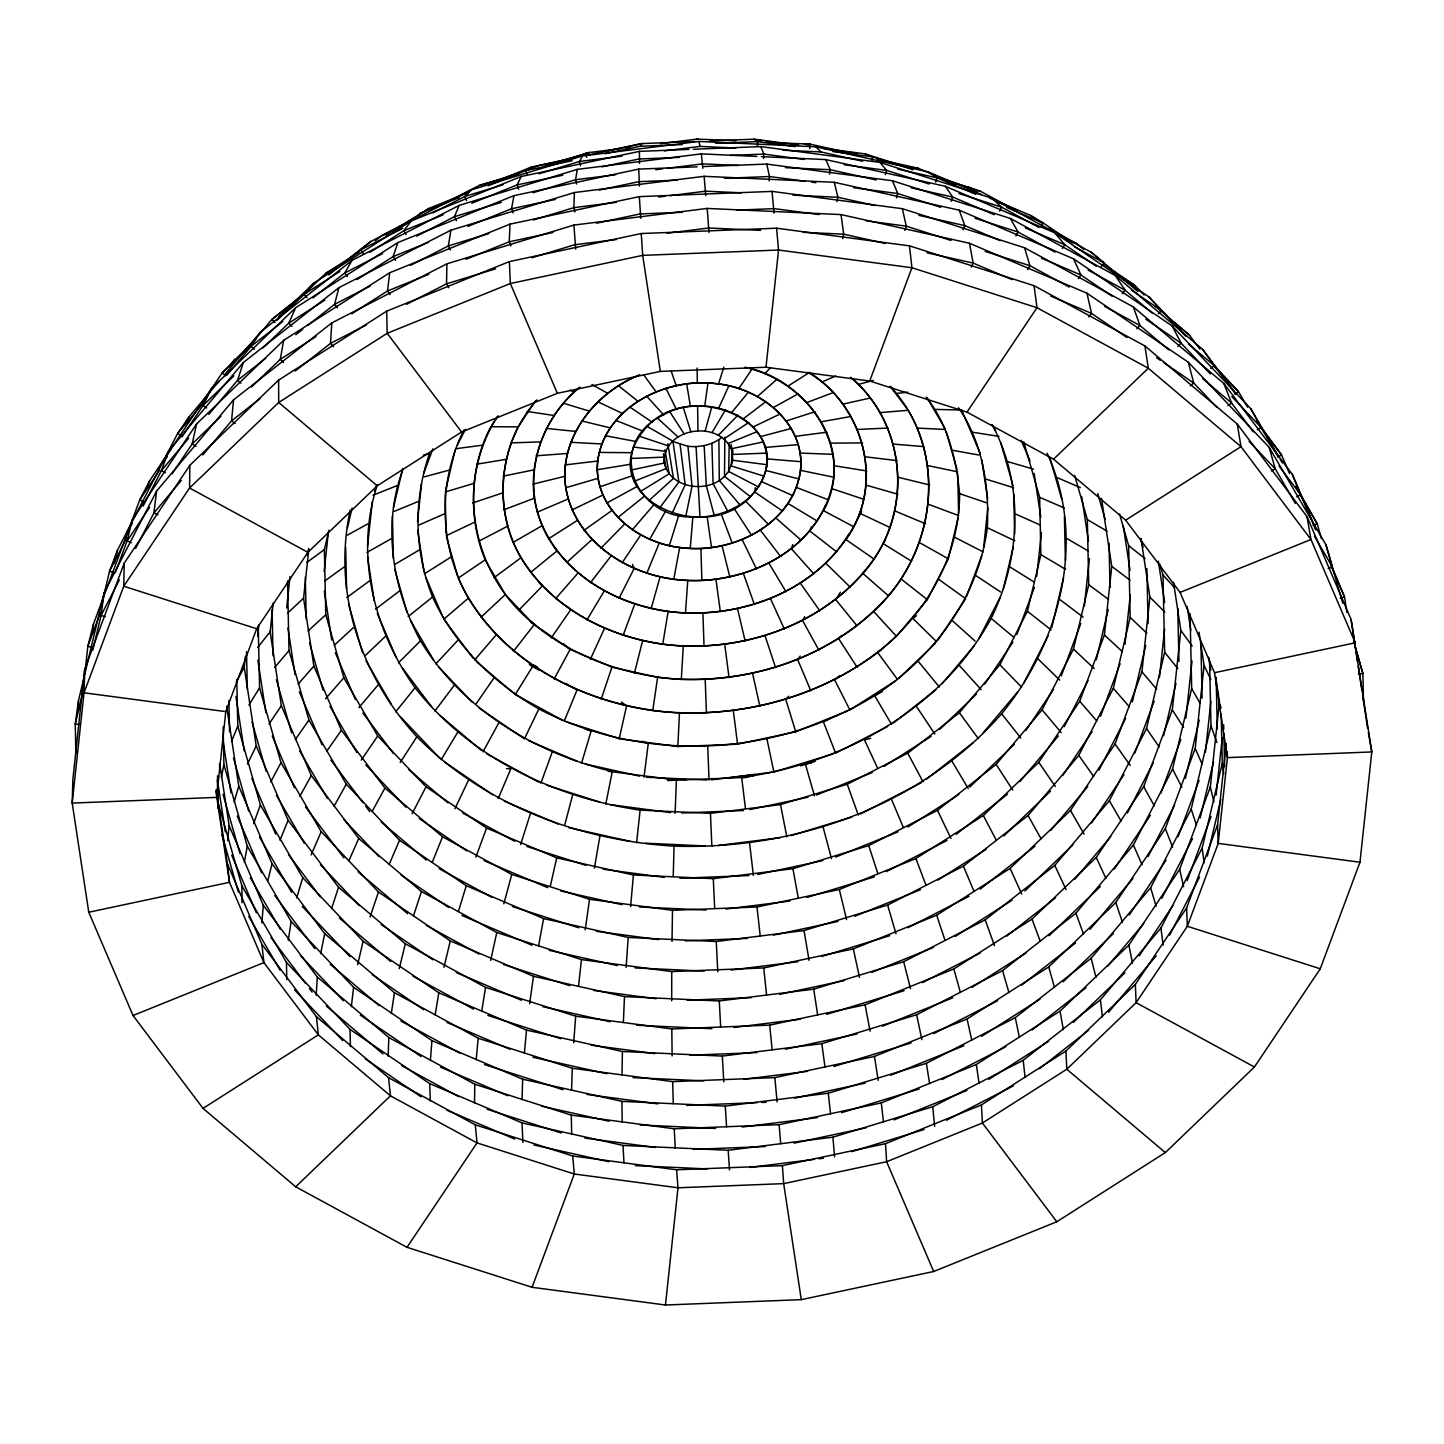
<?xml version="1.0" encoding="UTF-8"?>
<svg xmlns="http://www.w3.org/2000/svg" width="1444" height="1444" viewBox="0 0 1444 1444"><rect width="100%" height="100%" fill="white"/><g stroke="black" fill="none" stroke-linecap="round" stroke-linejoin="round"><path stroke-width="1.5" d="M671.677 1000.8L671.749 971.577L581.463 959.592L496.79 932.517L421.431 891.544L358.708 838.459L311.308 775.59L281.363 705.683L270.136 631.786L273.205 603.249M724.852 437.189L724.509 476.358C706.17 494.931 665.648 487.531 663.698 458.632M189.832 465.311L189.579 488.018L123.733 586.228L84.023 692.795L72.2 803.081L88.77 912.247L133.029 1015.511L203.026 1108.378L295.695 1186.787L407.009 1247.309L532.078 1287.29L665.449 1305.015L801.294 1299.654L933.672 1271.496L1056.809 1221.75L1165.308 1152.583L1254.421 1067.008L1320.267 968.798L1359.977 862.23L1371.8 751.945L1351.097 619.512L1307.019 516.627L1237.291 424.103L1144.948 345.982L1034.066 285.695L909.467 245.859L776.583 228.206L641.244 233.531L509.371 261.599L386.703 311.164L278.62 380.079L189.832 465.311L124.22 563.16L84.673 669.33L72.886 779.2L72.2 803.081L216.6 797.395L225.787 711.621L256.671 628.736L307.897 552.348L377.209 485.798L461.593 432.009L557.366 393.31L660.323 371.397L765.988 367.245L869.721 381.017L966.993 412.118L1053.56 459.192L1125.652 520.183L1180.091 592.401L1214.512 672.723L1227.4 757.631L1218.213 843.404L1187.329 926.29L1136.103 1002.678L1066.791 1069.228L982.407 1123.017L886.634 1161.716L783.677 1183.629L678.012 1187.78L574.279 1174.008L477.007 1142.908L390.44 1095.834L318.348 1034.861L263.909 962.625L229.488 882.302L215.896 791.204M474.553 1103.162L474.769 1084.245L388.851 1037.532L317.319 977.01L263.295 905.334L229.145 825.625L219.705 763.551M672.02 941.38L672.489 910.316L589.549 899.305L511.772 874.432L442.55 836.798L384.916 788.045L341.398 730.285L313.871 666.063L303.565 598.177L308.781 549.514M622.003 1074.968L622.4 1051.503L526.5 1030.095L438.795 992.804L363.112 941.253L302.753 877.699L260.353 804.922L237.791 726.097L236.78 679.889M1328.191 568.503L1332.415 567.041L1325.971 544.875L1269.186 447.387L1188.34 362.263L1086.953 293.204L969.466 243.26L841.022 214.578L707.217 208.423L573.9 225.083L446.9 263.819L446.539 283.8L448.723 287.717M124.22 563.16L123.733 586.228L256.671 628.736M729.202 444.933L728.642 471.466L724.509 476.358L750.393 496.718C810.68 429.698 694.69 374.718 647.201 426.449C586.932 493.469 702.903 548.467 750.393 496.718M84.673 669.33L84.023 692.795L225.787 711.621M673.229 876.364L674.041 846.13C578.99 840.354 484.642 805.174 416.865 736.765C360.477 675.305 332.427 592.636 350.206 510.021M731.187 444.499L732.812 460.275L728.642 471.466L758.587 487.007M731.909 450.275L731.44 466.033L764.165 476.177M522.024 1099.714L522.674 1079.209L431.918 1040.619L353.599 987.281L291.147 921.507L247.285 846.202L223.928 764.652L223.116 726.964M571.571 1090.22L572.293 1068.289L478.181 1038.218L394.447 992.678L324.719 933.672L272.05 863.801L238.765 786.114L226.618 706.188M732.83 450.005L732.686 454.445L766.638 453.109M1277.868 455.221L1250.811 408.76L1172.149 325.947L1073.524 258.783L959.249 210.192L834.289 182.287L704.112 176.312L574.423 192.521L573.882 207.647L575.001 211.997M675.124 813.243L676.388 779.995L608.104 771.258M388.129 1056.178L388.851 1037.532M1316.08 529.858L1292.254 474.246L1223.862 383.508L1133.323 306.904L1024.572 247.772L902.374 208.694L772.053 191.402L639.331 196.619L509.985 224.145L509.263 241.78L510.905 245.949M623.357 1022.478L624.494 996.613L533.504 976.288L450.293 940.91L378.472 891.995L321.2 831.69L280.984 762.631L259.577 687.849L258.223 626.046M566.337 721.838L619.205 738.732L677.832 746.53L679.474 712.957C749.977 715.087 821.04 695.16 877.681 652.507L881.147 649.728M757.36 146.079L757.613 141.62L754.291 139.165L710.033 140.916M535.652 400.656L518.071 426.864L490.816 426.702C459.445 486.393 472.08 562.185 518.703 610.289C561.554 653.536 621.191 675.774 681.297 679.438L683.283 646.082C749.815 648.302 818.387 624.223 862.916 573.485L865.371 569.929M446.9 263.819L331.795 322.914L330.514 343.365L333.51 346.686M316.182 995.295L317.319 977.01M688.878 149.418L639.421 151.367L639.511 163.443M626.136 967.516L628.176 937.463L543.612 918.583L466.268 885.695L399.537 840.246L346.307 784.2L308.926 720.033L289.017 650.522L287.518 580.975M763.569 158.569L763.858 154.093L760.808 146.602L693.373 149.255M580.019 387.082C535.58 422.208 518.974 488.974 548.702 538.666C577.365 585.596 631.931 610.09 685.449 613.032L687.777 580.416C742.451 582.492 803.063 556.842 825.896 504.516M573.683 1042.857L575.687 1016.197L485.545 987.371L405.331 943.762L338.546 887.266L288.114 820.336L256.22 745.916L244.271 667.254L245.462 656.208M430.402 1060.546L431.918 1040.619M769.147 180.933L769.508 176.529L766.764 164.075L703.86 166.547M261.851 922.969L263.295 905.334M690.232 548.395C740.971 551.68 800.499 517.241 800.951 461.701C799.2 414.627 751.602 384.212 707.957 383.039C657.219 379.754 597.708 414.175 597.256 469.715C599.007 516.79 646.605 547.204 690.232 548.395L692.849 517.06C724.581 518.739 761.349 499.823 766.529 466.105M630.595 906.597L633.411 874.992L556.698 857.862L486.556 828.044L426.016 786.799L377.732 735.971L343.834 677.759L325.784 614.729L324.377 549.604L328.961 530.291M476.177 1059.716L478.181 1038.218M524.389 1053.181L526.5 1030.095M774.02 213.08L772.053 191.402M331.795 322.914L233.567 399.826L231.545 420.872L202.792 454.968M227.701 840.643L229.145 825.625M84.005 681.965L84.492 677.525M84.961 673.066L87.813 646.37L93.463 624.025L139.761 499.859L149.526 480.978L211.6 388.4L295.605 307.752L397.876 242.556L513.938 195.662L638.717 169.11L697.127 166.818M92.524 632.815L93.463 624.025M101.098 606.769L103.499 598.538M257.664 636.082L258.837 625.053M286.652 607.978L290.009 576.589M324.142 571.391L328.329 532.331M367.588 545.85L372.317 501.772M605.812 804.037L612.274 771.493C535.11 753.136 462.495 709.527 420.457 640.847C392.569 589.026 381.902 525.363 403.002 469.336M417.497 521.464L421.522 483.993M679.474 712.957C596.841 708.408 512.602 670.612 468.343 598.159C439.175 546.843 437.351 482.819 463.867 430.041M683.283 646.082C619.729 642.58 554.947 613.501 520.923 557.781C498.054 517.764 497.314 467.892 518.071 426.864M687.777 580.416C630.035 578.863 567.077 538.63 564.748 476.339C564.568 430.655 598.628 390.963 639.891 374.971M692.849 517.06C633.14 518.342 604.819 442.676 663.59 414.861C703.842 390.728 776.024 416.738 765.898 470.491L799.092 478.993M636.587 842.791L640.125 810.12C553.666 797.377 469.914 757.306 415.078 687.759C373.4 629.891 354.664 553.467 377.425 484.516M665.449 1305.015L678.012 1187.78L676.586 1169.784L572.708 1155.994L475.293 1124.84L388.58 1077.693L316.398 1016.63L261.887 944.286L227.412 863.855L216.149 789.724M765.988 367.245L778.551 250.029L776.583 228.206M685.449 613.032C751.115 615.541 821.203 586.156 853.621 526.681L823.549 510.707C856.545 450.745 807.25 378.906 744.851 367.245M853.621 526.681C882.681 473.072 859.505 404.428 809.452 372.444L787.882 386.18M681.297 679.438C757.992 682.001 837.051 654.24 888.385 595.758L862.916 573.485C912.915 517.457 909.088 425.619 850.498 377.263M888.385 595.758C932.03 545.038 942.751 468.777 908.258 410.276L880.154 412.623M897.572 679.51L877.681 652.507C925.839 613.989 959.809 556.409 959.574 493.649C956.361 459.553 947.986 424.355 926.2 397.136M983.635 547.457L987.876 507.801M745.429 808.261L741.674 777.432C842.52 763.786 941.524 709.852 991.144 618.393C1020.764 558.106 1024.536 484.354 991.992 424.446M1036.684 576.571L1041.413 532.493M674.041 846.13C795.373 850.191 920.406 806.293 1001.613 713.769C1060.329 642.363 1087.115 539.785 1047.117 453.217M1084.318 606.299L1089.426 558.575M672.489 910.316L756.981 906.994L839.307 889.486L915.875 858.53L983.346 815.517L1038.777 762.306L1079.715 701.242L1104.407 634.963L1111.772 566.373L1101.465 498.487M1124.984 644.241L1130.273 594.892M671.749 971.577L763.714 967.949L853.332 948.889L936.687 915.207L1010.132 868.385L1070.455 810.463L1115.039 743.967L1141.915 671.821L1149.911 597.166L1141.013 538.486M1159.442 677.507L1164.64 628.952M575.687 1016.197L671.803 1028.958L769.688 1025.114L865.1 1004.807L953.834 968.96L1032.009 919.106L1096.231 857.447L1143.684 786.673L1172.311 709.87L1180.831 630.396L1173.521 582.329M1185.885 718.137L1192.022 660.955M572.293 1068.289L672.651 1081.628L774.85 1077.603L874.45 1056.412L967.101 1018.977L1048.723 966.939L1115.779 902.554L1165.326 828.657L1195.199 748.479L1204.097 665.503L1199.025 632.201M1205.415 752.288L1210.866 701.315M474.769 1084.245L571.301 1115.111L674.258 1128.793L779.11 1124.659L881.291 1102.927L976.324 1064.517L1060.058 1011.125L1128.847 945.098L1179.676 869.288L1210.325 787.016L1219.458 701.91L1215.74 677.507M1216.119 795.102L1222.238 737.974M1359.977 862.23L1218.213 843.404L1217.563 824.903L1226.299 743.407M578.521 986.18L581.463 959.592M755.284 487.729L754.797 492.043L782.558 511.086M509.985 224.145L389.681 272.754L387.533 290.966L390.042 294.612M351.325 1006.703L353.599 987.281M233.567 399.826L156.548 491.159L153.912 512.927L135.628 548.431M644.006 777.107L648.23 743.895L642.399 741.241M156.548 491.159L104.076 592.942L101.044 615.487L92.795 650.251M104.076 592.942L78.481 700.719L75.25 724.112L75.882 753.263M704.744 406.107L707.957 383.039M809.633 148.588L810.246 144.165L846.96 152.36M529.623 1003.724L533.504 976.288M585.217 929.846L589.549 899.305M497.386 416.594C470.275 458.975 466.268 513.414 485.13 559.839L458.235 578.087C492.729 654.312 572.293 699.311 652.76 710.574L657.616 677.326C734.689 686.514 816.095 664.673 873.656 611.444L876.562 608.249M391.288 1013.562L394.447 992.678M288.277 940.297L291.147 921.507M574.423 192.521L450.889 230.192L448.362 245.913L450.42 249.902M481.736 1011.179L485.545 987.371M435.149 1015.042L438.795 992.804M756.909 156.439L701.333 153.876L577.275 169.381L575.578 179.742L576.625 184.056M536.951 399.88C502.927 437.965 493.577 495.184 513.143 542.348C539.659 600.957 600.866 635.577 662.742 644.241L668.157 611.48C735.953 619.729 812.322 594.188 848.946 533.901M594.441 868.079L599.874 836.275M829.488 174.11L830.264 169.724L825.824 159.598L761.349 156.638M389.681 272.754L283.674 340.333L280.28 359.339L251.437 387.028M244.361 862.267L247.285 846.202M513.938 195.662L511.555 208.748L513.089 212.936M538.576 945.784L543.612 918.583M638.808 375.151C594.675 393.057 558.756 438.362 565.741 487.747C574.459 539.442 624.44 572.907 673.807 579.17L679.673 547.457C730.772 554.785 792.792 525.544 800.572 470.365C805.229 423.94 761.439 388.508 718.516 383.978C667.435 376.631 605.415 405.872 597.635 461.051C592.961 507.494 636.768 542.908 679.673 547.457M836.997 201.6L837.881 197.25L834.289 182.287M320.658 953.563L324.719 933.672M221.311 777.45L223.928 764.652M685.774 516.429L692.037 486.267L687.922 446.286L672.976 441.503L678.897 482.061L659.601 508.071M490.689 960.404L496.79 932.517M283.674 340.333L196.601 423.922L192.178 443.922L172.143 473.794M842.718 238.585L843.693 234.181L841.022 214.578M550.29 886.363L556.698 857.862M619.205 738.732L626.588 705.936L621.48 702.109M357.625 964.718L363.112 941.253M101.279 605.993L109.545 571.21L117.397 550.363L177.63 433.453L188.947 416.955L219.037 381.27M82.994 691.514L75.25 724.112L79.727 724.473M114.275 563.467L117.397 550.363M126.043 537.06L127.614 530.489L132.162 523.649M307.103 555.038L308.673 548.467M347.481 527.565L352.101 508.071M393.4 507.783L402.732 468.488M882.176 691.694L874.667 695.701C774.652 757.324 643.248 763.425 538.847 708.914C493.27 682.813 454.752 645.053 432.568 597.004C414.211 551.121 413.327 500.292 429.464 453.633L423.291 455.167M445.673 489.841L454.932 450.925M668.157 611.48C607.003 603.718 545.092 562.276 534.298 498.252C528.793 456.683 547.33 414.392 579.08 387.75M630.956 470.058L664.493 462.964C661.767 428.471 717.722 418.904 731.061 448.795L763.425 441.882M673.807 579.17C741.386 588.881 823.441 550.2 833.748 477.206C839.181 424.283 795.066 378.924 745.916 367.534M807.972 372.408C864.884 405.042 884.847 485.671 845.967 539.623L873.891 558.918C827.286 625.216 741.332 653.897 662.742 644.241M873.891 558.918C912.969 503.342 903.222 421.937 851.328 377.895M652.76 710.574C739.707 720.953 831.491 696.315 896.417 636.281L873.656 611.444C936.308 553.81 949.881 452.116 890.966 387.028M896.417 636.281L927.319 599.639L948.365 558.81L958.112 517.746M891.598 724.437L874.667 695.701C932.86 657.652 978.382 597.924 987.317 527.71C989.339 486.087 982.642 442.658 958.545 407.75M1003.363 588.773L1013.219 547.294M640.125 810.12L710.448 813.351L780.5 804.597L847.249 784.254L907.753 753.19L959.376 712.758L999.862 664.763L1027.424 611.263L1040.889 554.622L1039.644 497.296L1023.76 441.81M1051.683 627.761L1063.506 577.961M633.411 874.992L713.3 878.656L792.9 868.71L868.728 845.588L937.481 810.301L996.125 764.381L1042.117 709.834L1073.452 649.06L1088.74 584.712L1087.332 519.587L1074.679 475.455M1096.267 659.818L1108.216 609.512M628.176 937.463L716.26 941.506L804.037 930.55L887.627 905.063L963.419 866.147L1028.074 815.517L1078.776 755.392L1113.324 688.373L1130.183 617.418L1128.63 545.633L1119.569 514.028M1132.331 701.892L1145.742 645.468M624.494 996.613L719.274 1000.963L813.712 989.158L903.673 961.722L985.205 919.864L1054.788 865.389L1109.353 800.68L1146.518 728.588L1164.658 652.237L1162.98 574.983L1159.911 564.297M1163.557 735.718L1176.012 683.355M622.4 1051.503L722.307 1056.087L821.817 1043.651L916.633 1014.753L1002.569 970.621L1075.906 913.204L1133.396 845.011L1172.564 769.038L1191.679 688.571L1190.073 613.754M1185.38 778.352L1199.242 720.069M522.674 1079.209L621.913 1101.357L725.267 1106.104L828.26 1093.234L926.362 1063.325L1015.276 1017.659L1091.159 958.256L1150.651 887.699L1191.192 809.073L1210.974 725.809L1209.567 661.514M1200.199 817.954L1213.52 761.854M217.755 787.088L218.098 802.882L241.87 885.858L286.49 962.462L350.026 1029.373L429.716 1083.632L522.042 1122.89L622.996 1145.435L728.155 1150.272L832.917 1137.168L932.734 1106.736L1023.2 1060.293L1100.382 999.844L1160.922 928.059L1202.148 848.079L1222.274 763.371L1221.209 713.751M1207.328 856.111L1220.794 799.489M443.976 967.318L450.293 940.91M871.761 161.277L872.826 156.927L865.1 153.894L822.99 148.299M399.23 968.689L405.331 943.762M267.808 880.641L272.05 863.801M634.403 673.211L642.616 640.667M450.889 230.192L338.907 287.681L334.593 304.341L308.113 325.062M564.875 824.56L572.6 795.048M503.83 903.818L511.772 874.432M885.389 174.652L886.544 170.374L879.992 162.414L760.808 146.602M705.141 431.124L711.838 406.739M651.19 608.484L660.107 576.752M234.127 802.016L238.765 786.114M581.535 763.172L591.101 731.133L585.073 729.003M296.688 897.897L302.753 877.699M896.471 197.846L897.771 193.55L892.482 180.771L766.764 164.075M792.684 544.659L791.42 548.81L813.82 573.882M458.38 911.507L466.268 885.695M669.33 545.615L678.824 515.201M718.516 383.978L723.859 367.119M520.616 844.469L530.309 814.037M338.907 287.681L243.35 362.498L237.52 380.35L208.784 414.41M331.542 908.673L338.546 887.266M413.417 915.983L421.431 891.544M601.245 699.077L611.931 667.128L657.616 677.326M904.865 230.372L906.272 226.148L902.374 208.694M370.061 916.976L378.472 891.995M397.876 242.556L393.129 256.599L357.083 279.576M811.402 526.843L809.885 531.067L836.708 551.897M935.604 182.088L937.12 177.883L928.041 171.854L815.806 146.801L698.878 141.44L582.401 155.988L471.43 189.832L414.229 219.199M253.621 823.64L260.353 804.922M475.888 857.122L486.556 828.044M540.832 783.262L552.149 752.27M623.122 635.396L634.782 604.043M100.376 612.653L87.813 646.37L92.199 647.273M115.303 572.618L127.072 541.013L132.27 519.894L196.601 423.922M147.198 487.26L149.526 480.978M374.556 491.05L376.848 484.913M423.742 473.325L432.857 448.867M532.078 1287.29L574.279 1174.008L572.708 1155.994M869.721 381.017L911.922 267.736L909.467 245.859M966.469 596.679L981.649 555.94M1016.865 634.457L1034.446 587.293M1061.286 675.864L1080.816 623.447M1100.527 716.26L1120.111 663.717M1134.858 752.938L1154.171 701.098M1160.795 793.316L1180.849 739.49M1178.087 836.654L1199.08 780.32M1187.167 880.605L1211.083 816.438M676.586 1169.784L782.395 1165.615L885.515 1143.684L981.415 1104.931L1065.925 1051.051L1135.345 984.411L1186.625 907.915L1217.563 824.903M951.073 201.257L952.733 197.07L945.351 186.294L825.824 159.598M432.189 862.465L442.55 836.798M279.992 840.282L288.114 820.336M231.455 741.512L237.791 726.097M577.275 169.381L459.12 205.409L454.481 216.672L416.576 236.148M564.225 721.152L576.986 690.07L565.922 683.409M646.858 573.16L659.312 542.908M498.216 798.55L510.851 768.804L506.501 768.623M389.176 864.378L399.537 840.246M311.128 854.92L321.2 831.69M348.762 861.057L358.708 838.459M963.04 229.668L964.827 225.607L959.249 210.192M605.072 153.732L640.27 146.241L641.425 143.606L694.528 141.53M295.605 307.752L288.8 323.113L262.916 347.95M718.769 407.984L728.877 385.819M672.11 513.378L685.178 484.733L680.106 444.535M590.434 659.15L604.476 628.483M454.914 808.748L468.397 780.374M639.421 151.367L521.14 176.529L517.132 184.904L471.827 203.207M247.484 764.038L256.22 745.916M538.847 708.914L524.425 738.877L478.776 707.795M971.198 267.086L973.148 263.079L969.466 243.26M999.627 211.185L1001.594 207.16L991.757 198.153L879.992 162.414M211.6 388.4L203.099 405.403L181.98 436.882M619.079 598.213L634.187 568.449L632.49 564.423M126.819 537.673L109.545 571.21L113.751 572.636M143.082 506.122L161.385 470.618L168.425 451.358L243.35 362.498M184.868 424.843L188.947 416.955M119.347 579.983L101.044 615.487L105.358 616.606M457.441 444.878L465.455 429.319M804.705 616.66L802.647 620.685L818.892 650.161M978.851 638.663L1000.277 597.094M1023.688 683.247L1048.109 635.847M1064.282 726.603L1088 680.575M1098.956 770.139L1125.652 718.372M1127.385 812.99L1153.214 762.865M1148.016 856.671L1174.64 805.03M1161.788 898.276L1192.509 838.675M1169.622 935.152L1199.585 877.013M582.401 155.988L579.567 161.457L580.56 165.789M412.118 813.694L426.016 786.799M861.599 509.335L859.595 513.18L890.082 527.529M857.646 519.01L861.671 511.356M270.768 781.926L280.984 762.631M554.117 679.041L570.145 649.349L563.593 643.843M1015.908 235.95L1018.038 232.015L1010.385 218.459L892.482 180.771M372.137 811.456L384.916 788.045M236.274 681.839L244.271 667.254M483 751.819L498.649 723.173M299.883 796.204L311.308 775.59M333.979 806.257L346.307 784.2M649.728 539.352L665.666 510.996M459.12 205.409L352.011 260.407L344.719 273.024L312.915 297.933M1041.052 226.925L1043.308 223.026L1030.709 215.517L989.645 198.045M712 432.658L725.502 409.789M586.878 619.981L604.26 591.065M441.178 759.706L457.567 732.505M1027.605 269.541L1029.915 265.696L1024.572 247.772M562.257 720.105L515.291 694.546L532.854 666.081L529.118 663.879M248.891 704.997L259.577 687.849M840.462 592.184L835.733 599.585L857.05 625.83M800.156 656.117L797.774 659.818L810.842 690.828M1062.333 248.476L1064.769 244.704L1054.68 232.773L945.351 186.294M400.205 762.468L416.865 736.765M352.011 260.407L260.606 331.976L251.075 346.361L226.6 375.386M622.22 562.691L640.685 534.984M171.421 448.597L161.529 463.343L167.179 456.809M203.55 400.656L222.105 373.003L255.66 338.979M159.634 470.221L139.761 499.859L143.822 501.79M229.524 366.722L234.524 359.267M149.616 507.404L127.072 541.013L131.242 542.673M492.043 424.897L498.144 415.8M407.009 1247.309L477.007 1142.908L475.293 1124.84M966.993 412.118L1036.991 307.716L1034.066 285.695M937.968 640.107L965.711 598.718L939.141 579.64M984.79 684.113L1012.894 642.201M1025.854 730.556L1053.452 689.42M1062.676 775.518L1092.061 731.693M1091.592 822.99L1123.992 774.67M1114.281 869.126L1150.417 815.228M1129.262 915.045L1166.066 860.155M1139.172 955.892L1172.853 905.641M269.071 723.931L281.363 705.683M738.895 388.526L752.125 368.924M361.253 760.14L377.732 735.971M476.376 703.499L493.776 678.211M885.533 539.839L882.988 543.54L911.525 561.211M551.283 637.869L570.524 610.018L567.564 606.751M295.298 739.563L308.926 720.033M326.741 751.223L341.398 730.285M1078.343 278.62L1080.942 274.974L1073.524 258.783M1101.339 266.4L1103.992 262.826L1091.213 252.231L991.757 198.153M521.14 176.529L411.107 221.004L403.869 230.679L369.989 252.285M434.861 711.08L454.102 685.485M590.488 582.672L611.101 555.904M513.45 651.334L534.081 624.801L505.328 594.513L485.13 559.839M257.628 647.562L270.136 631.786M1088.758 316.922L1091.538 313.42L1086.953 293.204M395.71 711.82L415.078 687.759M788.677 696.207L785.843 699.672L795.752 731.801L847.808 710.755M731.928 412.19L748.479 392.082M1122.223 293.673L1125.093 290.208L1115.291 275.497L1010.385 218.459M841.599 635.378L838.729 638.789L857.014 667.128M224.777 374.465L260.606 331.976M205.228 398.508L208.116 395.078M250.191 345.188L255.985 338.311M258.891 334.882L271.941 319.395L306.02 292.211M204.994 400.999L177.63 433.453L181.421 435.835M188.677 438.254L161.385 470.618L165.32 472.766M181.24 480.527L153.912 512.927L157.992 514.804M942.246 683.626L973.924 646.046M982.642 733.444L1017.316 692.326M1019.861 781.601L1058.326 735.971M1050.672 830.517L1087.729 786.565M1074.697 879.36L1110.689 836.672M1089.985 929.34L1132.89 878.475M1107.981 965.946L1143.792 923.492M1108.505 1012.298L1156.193 955.766M274.775 667.345L289.017 650.522M358.888 707.632L377.931 685.124M474.553 660.088L496.104 634.981M632.292 529.858L653.97 504.624M325.532 698.806L343.834 677.759M298.15 684.113L313.871 666.063M555.597 598.682L577.925 573.124M411.107 221.004L314.16 282.807L304.07 294.305L276.743 320.532M1136.915 328.799L1139.948 325.514L1133.323 306.904M435.817 663.915L457.82 640.36M1158.377 313.781L1161.427 310.532L1149.009 297.013L1054.68 232.773M764.815 373.635L770.645 367.552M518.703 610.289L542.258 586.102L539.28 582.925M718.282 435.33L737.992 415.114M600.957 548.197L624.62 524.028M398.49 662.832L420.457 640.847M471.43 189.832L464.769 196.456L432.767 212.9M278.403 317.138L314.16 282.807M249.415 346.777L222.105 373.003L225.571 375.819M308.186 290.244L325.821 273.295L359.556 251.797M348.401 259.83L335.784 268.909L370.837 241.473L410.276 221.221M233.82 375.909L203.099 405.403L206.709 408.002M221.004 416.251L192.178 443.922L195.951 446.304M295.695 1186.787L390.44 1095.834L388.58 1077.693M1053.56 459.192L1148.305 368.238L1144.948 345.982M899.143 678.012L935.189 643.41M939.611 729.437L976.343 694.185M969.826 787.016L1014.464 744.165M1003.779 835.986L1050.492 791.131M1024.897 890.984L1072.91 844.902M1049.048 935.73L1100.382 886.436M1063.181 981.758L1113.414 933.528M1073.343 1022.388L1124.876 972.913M365.296 655.522L385.241 636.533M1177.871 346.307L1181.138 343.221L1172.149 325.947M287.536 613.213L303.565 598.177M481.014 617.202L505.328 594.513M334.34 645.215L353.329 627.689M308.113 630.92L325.784 614.729M566.68 562.528L591.878 539.641M648.825 500.725L673.464 478.361L667.85 443.777M757.522 396.45L776.764 379.411M839.686 675.593L834.668 679.943L849.884 709.925L895.749 680.684M468.343 598.159L443.777 619.259L473.199 658.302M1190.289 385.891L1193.719 383.021L1188.34 362.263M1210.776 368.491L1214.224 365.621L1202.653 349.412L1115.291 275.497M370.837 241.473L328.763 274.901M916.435 615.758L913.023 618.592L936.759 641.894M530.652 572.42L556.915 550.994L554.261 547.366M408.201 616.516L432.568 597.004M617.761 517.566L644.223 496.393M307.446 291.598L271.941 319.395L275.046 322.553M375.26 240.715L382.299 235.21L409.934 221.022M282.88 321.452L251.075 346.361L254.343 349.358M265.75 358.238L237.52 380.35L240.968 383.165M295.749 334.737L302.825 329.214M259.83 398.724L231.545 420.872L235.173 423.507M295.172 371.054L330.514 343.365L366.523 324.882M687.922 446.286C699.78 447.568 712.506 445.005 721.874 437.351M893.367 723.047L935.82 689.817M926.525 779.146L973.13 742.631M956.235 834.289L1007.443 794.2M980.169 889.161L1035.023 846.202M1006.685 936.091L1055.582 897.807M1021.684 985.115L1075.581 942.932M1032.045 1030.023L1086.069 987.714M1039.409 1068.741L1088.65 1030.168M743.642 418.543L765.916 401.558M375.494 609.169L399.194 591.21M1234.927 394.392L1238.519 391.703L1210.415 361.686M494.101 577.636L520.923 557.781M306.796 562.492L324.377 549.604M1227.996 405.656L1231.57 403.038L1223.862 383.508M346.74 597.581L369.357 581.048M324.738 580.975L344.105 566.987M583.99 530.345L611.805 510.544M723.715 439.03L748.786 422.46M1257.273 429.807L1261.045 427.352L1250.811 408.76M575.434 157.649L531.446 167.017L525.905 170.572L488.361 185.734M548.702 538.666L577.365 520.4M385.801 235.065L429.139 208.351L468.813 192.323M395.349 229.903L414.121 217.936M417.876 215.535L429.139 208.351M339.845 271.49L304.07 294.305L307.03 297.717M324.846 300.135L288.8 323.113L291.868 326.344M316.037 336.542L280.28 359.339L283.529 362.426M351.776 313.763L387.533 290.966L428.796 274.288M203.026 1108.378L318.348 1034.861L316.398 1016.63M1125.652 520.183L1240.974 446.647L1237.291 424.103M884.089 766.385L931.073 736.44M907.951 826.979L958.816 794.561M937.86 880.082L986.18 849.271M955.224 936.452L1012.208 900.117M972.137 987.353L1026.124 952.932M981.631 1036.341L1040.005 999.14M988.761 1079.426L1048.705 1041.214M424.319 573.864L450.799 557.203M640.215 491.664L669.15 473.812L664.944 449.68M395.331 564.099L419.121 550.056M1277.615 457.188L1281.532 454.932L1256.515 420.872M513.143 542.348L542.168 525.67M325.821 273.295L338.997 265.822M366.884 552.456L391.216 538.738M1271.298 470.979L1275.196 468.795L1269.186 447.387M773.587 407.388L798.045 393.887M347.318 535.183L368.112 523.721M830.95 717.903L823.477 722L835.625 753.172L887.609 726.494M606.787 503.017L636.858 486.61M478.542 541.338L507.422 526.284M441.521 204.795L479.047 185.536L519.587 173.172M402.75 228.314L360.729 249.884L363.256 253.602M382.642 253.566L344.719 273.024L347.39 276.598M370.512 285.894L334.593 304.341L337.445 307.825M410.439 265.389L448.362 245.913L488.776 233.585M406.522 304.341L446.539 283.8L495.599 268.837M860.263 814.091L921.091 782.847M886.363 871.598L947.029 840.444M907.843 927.716L968.942 896.363M922.535 982.588L980.476 952.841M933.853 1033.507L997.569 1000.782M941.939 1079.571L1005.872 1046.738M946.47 1120.237L1013.507 1085.816M1296.766 496.79L1300.773 494.841L1292.254 474.246M572.077 509.894L602.798 495.075M753.371 426.792L780.446 413.85M446.124 535.742L474.372 522.295M418.977 525.02L444.229 513.92M822.033 381.992L835.697 376M537.348 512.151L568.196 498.974M1313.065 525.454L1317.163 523.703L1295.9 486.177M394.338 511.338L418.074 501.555M728.029 443.579L757.378 431.503M491.772 183.045L531.446 167.017M419.536 213.55L459.174 197.539M506.483 178.496L512.728 175.969M527.295 170.085L537.709 165.88L570.579 158.894M443.001 214.867L403.869 230.679L406.125 234.542M428.453 242.321L393.129 256.599L395.512 260.353M467.928 226.383L511.555 208.748L555.453 199.416M465.925 259.288L509.263 241.78L552.871 232.484M133.029 1015.511L263.909 962.625L261.887 944.286M1180.091 592.401L1310.971 539.514L1307.019 516.627M816.546 794.994L872.266 772.486M835.661 857.068L897.951 831.888M854.812 916.236L920.55 889.666M871.815 972.354L933.402 947.481M882.483 1026.197L952.697 997.822M890.731 1075.275L963.852 1045.727M894.125 1119.858L966.902 1090.455M634.187 481.303L666.117 468.596L663.428 453.759M373.021 495.166L396.901 485.726M503.812 509.786L534.298 498.252M807.106 402.443L833.26 392.569M599.856 486.827L632.201 475.762M472.711 502.945L502.368 493M382.299 235.21L386.541 233.838M786.402 420.89L814.994 411.739M545.218 165.356L589.657 152.468L557.763 162.197M510.977 176.457L479.047 185.536M503.035 184.796L464.769 196.456L466.592 200.554M539.172 173.767L579.567 161.457L621.967 156.151M501.212 202.413L454.481 216.672L456.412 220.715M533.089 192.702L575.578 179.742L615.704 174.724M533.45 219.975L573.882 207.647L616.299 202.34M531.861 257.79L574.513 244.776L616.353 239.542M833.495 753.822L773.876 771.998L766.999 739.22M800.554 765.825L815.246 761.349M791.059 835.607L851.996 817.015M807.052 897.41L874.324 876.905M821.78 956.433L889.666 935.73M826.582 1014.356L904.088 990.71M833.838 1066.484L911.164 1042.911M841.581 1112.674L919.178 1089.011M851.617 1151.644L923.998 1129.569M445.167 491.989L473.542 483.505M565.741 487.747L597.996 478.343M1340.212 598.177L1344.508 596.932L1331.079 564.857M424.283 476.845L448.922 470.202M858.801 384.303L873.295 380.404M760.735 436.557L791.42 428.417M870.75 738.335L864.505 739.978L877.519 767.973M533.089 484.119L564.748 476.339M843.025 404.103L870.407 397.984M586.426 155.32L641.425 143.606M607.834 150.97L642.905 143.498M572.095 160.735L525.905 170.572L527.277 174.832M562.799 175.193L517.132 184.904L518.613 189.164M601.931 166.872L638.898 159.002L679.077 157.414M599.35 190.066L638.862 181.655L677.146 180.157M596.498 223.206L640.125 213.929L682.651 212.25M677.832 746.53L737.559 744.183L795.752 731.801M88.77 912.247L229.488 882.302L227.412 863.855M1214.512 672.723L1355.23 642.797L1310.971 539.514L1240.974 446.647L1148.305 368.238L1036.991 307.716L911.922 267.736L778.551 250.029L642.706 255.371L510.328 283.529L387.191 333.293L278.692 402.461L189.579 488.018L307.897 552.348M676.388 779.995L667.706 780.464L745.429 777.413L754.075 775.572M749.996 809.561L808.026 797.196M757.703 874.45L822.827 860.606M773.352 935.152L837.971 921.398M779.742 994.302L844.415 980.548M785.41 1049.21L857.05 1033.976M794.669 1098.108L865.01 1083.144M794.001 1143.143L866.219 1127.782M503.09 476.141L533.684 469.914M821.618 421.702L851.238 416.432M476.863 464.174L505.978 459.373M597.256 469.715L630.468 464.282M811.257 762.919L805.319 763.894L814.488 795.824M1358.443 674.168L1362.883 673.446L1353.732 641.515M455.438 448.759L482.639 445.167M795.409 436.341L826.907 432.189M620.92 148.57L585.759 152.992L586.715 157.36M625.306 148.046L629.855 147.45M660.449 143.66L697.795 138.985L696.82 139.075L736.043 140.754M664.348 150.862L700.051 146.404L735.898 148.046M655.847 169.706L662.543 168.876M667.002 168.316L702.687 163.858L738.498 165.5M658.735 197.034L665.431 196.203M669.89 195.644L705.629 191.186L741.494 192.828M667.02 233.224L708.86 227.99L760.555 230.372M711.296 779.832L771.637 772.287M728.642 777.847L755.086 774.544M718.48 845.426L780.229 837.701M725.809 909.07L789.814 901.074M731.133 970.043L797.936 961.704M734.039 1027.46L800.301 1019.175M743.642 1079.3L807.611 1071.322M742.234 1127.024L817.521 1117.62M749.653 1167.438L814.47 1159.351M818.928 1158.792L823.405 1158.232M897.031 393.4L907.753 392.154M565.254 464.878L597.635 461.051M765.392 447.423L798.351 444.59M536.121 455.799L567.203 453.47M857.79 429.428L887.934 428.056M630.703 458.47L664.366 457.116M640.27 146.241L682.326 144.58M715.538 143.281L757.613 141.62L795.283 146.62M730.393 155.392L763.858 154.093L804.019 159.418M724.455 178.298L769.508 176.529L804.886 181.222M736.368 210.138L774.417 208.64L819.109 214.578M681.73 812.99L743.498 810.553M679.853 878.259L748.913 875.551M685.286 940.856L747.162 938.419M687.163 1000.205L751.313 997.678M689.943 1055.239L756.782 1052.604M686.604 1105.418L757.234 1102.638M761.638 1102.458L766.06 1102.295M693.301 1149.388L765.158 1146.554M510.977 442.893L540.345 441.918M830.787 443.109L862.609 442.947M741.674 777.432L745.429 777.413M599.116 452.441L631.696 452.676M935.441 409.41L961.614 410.006L980.187 453.344M800.211 453.073L833.242 454.337M775.247 142.685L810.246 144.165L804.38 144.021L808.766 144.996M782.937 150.212L821.004 151.945L862.628 161.241M785.5 167.666L830.264 169.724L876.201 179.977M793.045 195.193L837.881 197.25L875.082 205.571M803.243 232.322L843.693 234.181L885.389 243.494M646.244 777.215L706.82 779.995M666.767 778.767L686.694 779.688M645.432 843.206L705.213 845.949M639.457 906.994L705.917 910.045M635.089 967.931L704.365 971.108M636.551 1025.24L711.928 1028.706M633.032 1077.621L703.878 1080.87M640.035 1124.984L715.61 1128.45M635.342 1165.633L707.109 1168.918M917.229 428.074L945.549 429.482L927.12 397.822M570.615 442.279L601.679 443.958M893.655 444.12L923.817 446.593M767.143 458.903L800.951 461.701M546.319 428.417L575.434 431.377M909.738 167.305L918.203 168.262L955.242 184.002M865.642 456.845L897.247 460.636M732.812 460.275L766.89 464.715M754.291 139.165L798.604 145.068M755.266 139.833L761.89 140.718M766.295 141.313L783.966 143.66M834.74 150.393L839.163 150.988M843.585 151.566L856.833 153.335M832.953 151.62L872.826 156.927L913.077 169.796M844.162 164.742L886.544 170.374L929.16 184.002M811.51 182.106L815.932 182.684M853.53 187.684L897.771 193.55L940.73 207.286M866.039 220.806L906.272 226.148L951.036 240.462M610.289 804.633L670.648 812.647M603.195 869.234L664.421 877.374M596.354 931.326L658.663 939.593M593.845 990.476L656.099 998.743M591.192 1045.185L654.619 1053.615M587.004 1094.462L657.85 1103.884M584.946 1138.089L655.486 1147.457M633.429 446.99L665.738 451.358M527.168 411.486L553.973 415.475M972.823 432.261L998.923 436.377M834.235 465.744L866.851 470.979M952.986 450.366L978.906 455.022M605.325 435.727L635.883 441.467M800.572 470.365L833.748 477.206M927.969 465.636L957.679 471.827M877.194 159.093L918.203 168.262M892.248 163.641L898.836 165.103M897.681 169.074L937.12 177.883L975.909 194.38M911.182 187.792L952.733 197.07L994.23 214.705M918.853 215.337L964.827 225.607L1000.078 240.588M927.066 252.808L973.148 263.079L1011.937 279.576M585.849 764.129L639.692 776.15M568.701 827.647L630.017 841.329M560.723 890.984L621.859 904.63M549.171 950.332L617.346 965.549M542.673 1006.649L610.18 1021.72M532.89 1057.225L606.751 1073.722M541.59 1106.158L609.169 1121.23M533.919 1144.966L608.718 1161.68M581.625 420.926L610 427.821M898.709 477.404L929.647 484.967M866.256 485.184L897.987 494.263M1007.93 461.683L1033.507 469.174M563.232 403.201L589.098 411.017M986.27 479.209L1013.616 487.711M865.1 153.894L905.388 166.764M939.322 177.612L980.873 191.456L1012.262 208.532M938.492 177.919L980.873 191.456M958.996 193.532L1001.594 207.16L1039.012 227.502M975.097 218.279L1018.038 232.015L1055.023 252.122M985.151 251.382L1029.915 265.696L1069.21 287.049M1320.267 968.798L1187.329 926.29L1186.625 907.915M547.132 785.283L599.531 802.034M526.934 846.491L586.011 865.371M512.385 906.561L578.791 927.788M503.505 964.502L569.73 985.674M487.819 1015.403L560.813 1038.741M484.48 1064.589L563.016 1089.697M487.206 1109.317L561.138 1132.962M639.024 436.16L668.536 445.925M831.78 488.613L863.819 499.299M959.574 493.649L986.306 502.692M569.802 390.205L573.99 391.739M928.817 504.425L958.635 515.58M796.51 487.458L828.369 499.823M615.649 420.33L642.815 431.142M1067.315 239.776L1077.025 243.747L1083.83 249.505M895.099 511.032L925.496 523.739M928.041 171.854L981.433 194.561M998.436 202.377L1016.937 210.246M1006.54 207.394L1043.308 223.026L1072.621 243.007M1025.348 227.935L1064.769 244.704L1096.357 266.219M1041.539 258.223L1080.942 274.974L1112.476 296.453M1050.727 296.074L1091.538 313.42L1126.843 337.463M611.931 667.128L570.145 649.349L530.67 622.021M528.504 740.61L577.456 761.439M504.425 801.185L558.124 824.019M484.101 860.624L547.745 887.681M461.863 915.424L531.988 945.242M456.214 972.516L521.464 1000.259M446.972 1022.442L509.967 1049.228M440.42 1067.098L507.692 1095.707M446.81 1110.147L514.678 1139.027M1057.658 477.838L1080.347 487.621M1039.644 497.296L1064.246 507.945M1015.908 514.154L1040.095 524.984M761.728 481.7L792.864 495.689M987.317 527.71L1014.771 540.742M597.78 401.757L622.22 413.345M954.881 537.385L983.165 551.879M1049.553 228.802L1077.025 243.747M969.014 187.106L976.884 191.384M1074.444 246.78L1103.992 262.826M1088.108 270.1L1125.093 290.208L1152.511 313.42M1104.588 306.29L1139.948 325.514L1168.792 349.917M533.829 665.07L537.673 667.164M1254.421 1067.008L1136.103 1002.678L1135.345 984.411M486.863 753.912L538.901 782.215M462.64 812.954L514.804 841.311M439.211 868.692L492.079 897.428M426.395 925.442L478.993 954.051M412.93 976.126L473.56 1009.103M400.872 1021.034L460.167 1053.272M401.811 1065.726L458.813 1096.718M919.702 542.745L948.365 558.81M591.968 384.519L607.581 393.273M647.201 426.449L672.651 441.034M1066.881 538.54L1088.198 550.94M1087.332 519.587L1107.025 531.103M529.804 664.782L539.154 670.269M1040.889 554.622L1065.564 569.297M788.207 503.595L817.358 521.158M1119.299 275.858L1134.948 285.443L1144.081 295.063M1010.222 567.167L1034.139 582.04M975.927 575.633L1000.566 591.968M629.62 406.919L652.183 422.153M1103.794 264.216L1134.948 285.443M1030.709 215.517L1041.792 223.062M1049.174 228.08L1065.78 239.397M1111.916 270.822L1115.616 273.331M1131.681 290.28L1161.427 310.532L1186.102 336.506M1145.886 319.196L1181.138 343.221L1210.343 373.96M1156.554 357.715L1160.272 360.242M1163.99 362.769L1193.719 383.021L1216.769 407.298M444.86 762.215L492.711 794.796M419.41 818.658L466.773 850.913M401.089 875.1L448.597 907.446M381.162 924.539L432.893 959.773M372.317 974.718L423.76 1009.753M360.278 1015.114L421.034 1056.503M365.332 1058.867L421.052 1096.826M1088.74 584.712L1108.505 599.422M1111.772 566.373L1130.056 580.181M1060.311 599.874L1083.144 617.148M1027.424 611.263L1051.16 629.927M901.056 578.954L927.319 599.639M1128.63 545.633L1145.056 558.629M618.375 385.638L637.797 401.161M530.544 620.884L535.724 625.126M1199.964 349.195L1189.242 334.954L1174.026 322.301L1178.015 327.589M991.144 618.393L1013.616 637.111M1091.213 252.231L1138.089 291.688M1155.128 306.11L1189.242 334.954M1188.502 343.871L1214.224 365.621L1235.757 394.194M1202.726 378.635L1231.57 403.038L1253.284 431.828M377.209 485.798L278.692 402.461L278.62 380.079M1165.308 1152.583L1066.791 1069.228L1065.925 1051.051M476.249 661.514L515.291 694.546M440.005 715.448L481.285 750.357M408.742 769.688L448.073 802.954M381.126 821.907L426.359 860.173M358.094 871.779L407.623 913.691M339.376 918.041L390.674 961.451M330.315 964.339L379.194 1005.674M326.344 1006.035L382.913 1053.903M775.988 518.071L801.203 540.327M952.607 620.884L975.187 641.19M657.652 418.273L677.904 436.918M1104.407 634.963L1122.385 651.677M1073.452 649.06L1094.191 668.572M1130.183 617.418L1146.807 633.176M1038.236 659.15L1059.716 680.07M825.95 563.359L850.137 587.094M815.806 146.801L821.004 151.945M1149.911 597.166L1164.821 612.039M745.429 501.032L768.587 524.497M999.862 664.763L1021.648 687.2M1149.009 297.013L1179.712 329.34M1213.844 365.729L1238.519 391.703L1247.544 407.19M1231.84 396.613L1261.045 427.352L1277.886 456.25M1249.06 441.286L1275.196 468.795L1295.394 503.469M438.832 667.092L472.098 702.127M400.259 716.603L439.662 758.118M365.873 764.995L405.945 807.196M343.708 819.416L379.086 856.671M320.442 864.721L359.213 905.55M302.247 906.399L349.935 956.614M300.262 955.35L343.383 1000.746M294.54 989.862L342.697 1040.564M1162.98 574.983L1174.514 587.6M959.484 665.594L981.126 689.582M646.623 396.089L663.59 414.861M1113.324 688.373L1129.334 706.748M1079.715 701.242L1096.772 720.917M1141.915 671.821L1156.68 689.167M739.942 504.913L719.256 480.473L718.895 439.698M1042.117 709.834L1061.178 732.595M918.348 661.514L939.358 687.037M1164.658 652.237L1177.799 668.608M1001.613 713.769L1020.836 738.046M760.41 530.273L780.608 556.445M1202.653 349.412L1233.627 390.512M1259.98 426.359L1281.532 454.932L1289.51 473.56M1279.059 466.033L1300.773 494.841L1315.646 529.551M890.118 386.216L906.958 408.562M461.593 432.009L387.191 333.293L386.703 311.164M1056.809 1221.75L982.407 1123.017L981.415 1104.931M402.533 668.193L432.153 707.506M362.877 712.939L393.544 753.624M330.875 760.067L363.022 802.738M365.711 806.293L369.736 811.618M305.46 806.871L343.871 857.844M288.457 854.577L320.243 896.76M274.775 895.497L314.864 948.69M270.967 937.499L305.442 983.256M309.431 988.526L312.066 992.046M959.376 712.758L978.31 738.57M643.753 374.917L656.045 391.775M1180.831 630.396L1192.166 646.028M1115.039 743.967L1130.219 765.374M1078.776 755.392L1093.613 776.367M800.445 583.34L819.831 610.83M1146.518 728.588L1159.189 746.981M1038.777 762.306L1055.329 786.475M916.651 706.73L934.828 734.039M734.003 508.306L751.584 535.345M669.908 411.973L684.059 433.76M996.125 764.381L1012.731 790.048M1172.311 709.87L1183.575 727.397M768.912 563.16L785.951 591.643M952.047 761.349L968.238 788.55M1280.124 459.084L1282.362 462.964M1296.965 489.011L1317.163 523.703L1321.44 538.612M1314.455 536.229L1332.415 567.041M992.299 424.987L995.602 430.691M410.421 620.306L433.597 660.125M365.964 660.756L391.288 704.257M330.008 706.477L356.794 752.468M299.612 750.862L327.391 798.55M276.454 795.391L304.413 843.404M259.523 837.141L291.652 892.32M250.263 877.699L280.19 929.07M248.747 916.398L280.064 970.151M1109.353 800.68L1121.14 821.149M1070.455 810.463L1084.101 834.145M1191.679 688.571L1200.181 703.409M1028.074 815.517L1041.034 838.729M1143.684 786.673L1154.334 805.878M907.753 753.19L923.059 781.836M727.686 511.194L713.101 483.632L711.892 443.29M983.346 815.517L996.324 840.264M1172.564 769.038L1181.896 787.305M665.919 388.292L676.532 409.645M742.162 539.641L756.457 568.846M1204.097 665.503L1210.848 679.564M937.481 810.301L950.946 838.441M1054.788 865.389L1066.069 889.594M1096.231 857.447L1105.924 878.385M770.536 598.7L784.327 629.061M1010.132 868.385L1021.702 894.053M1195.199 748.479L1202.04 763.93M1133.396 845.011L1142.024 864.649M1330.52 564.261L1344.508 596.932L1346.855 612.346M1021.125 440.276L1029.969 460.925M557.366 393.31L510.328 283.529L509.371 261.599M933.672 1271.496L886.634 1161.716L885.515 1143.684M426.088 577.979L442.893 617.202M377.263 613.303L395.837 656.641M335.369 652.778L355.404 699.51M299.341 691.856L322.03 744.815M272.266 736.097L294.414 787.756M251.816 778.406L275.642 834.036M237.285 816.095L261.563 872.717M231.708 855.227L256.382 912.825M891.706 799.814L903.348 827.412M963.419 866.147L974.032 891.381M1165.326 828.657L1172.618 847.123M721.061 513.541L732.288 543.143M915.875 858.53L925.947 885.136M1032.009 919.106L1040.276 941.398M1075.906 913.204L1083.505 934.033M985.205 919.864L994.465 945.658M847.249 784.254L858.296 815.102M1210.974 725.809L1216.895 742.505M743.389 573.467L754.346 604.422M671.261 371.27L676.171 385.638M1115.779 902.554L1122.457 922.229M936.687 915.207L945.026 940.405M765.085 635.847L775.608 667.651M1191.192 809.073L1196.336 824.813M868.728 845.588L877.826 873.476M683.409 407.858L690.864 431.702M1150.651 887.699L1156.066 906.164M887.627 905.063L896.02 933.799M1356.205 650.45L1362.883 673.446L1363.461 700.358M1002.569 970.621L1008.941 992.642M1325.971 544.875L1342.776 603.213M1306.044 503.595L1308.499 512.169M1140.616 538.666L1143.052 547.168M1097.765 493.595L1105.129 519.298M1049.662 457.026L1061.809 499.462M1000.764 442.785L1013.002 485.563M946.163 431.594L957.083 469.715M446.719 537.854L457.64 575.976M394.735 569.459L406.973 612.238M348.564 603.935L362.552 652.742M309.576 643.103L323.077 690.232M276.4 679.673L291.616 732.83M251.996 721.856L266.075 771.042M233.495 758.064L248.639 810.932M223.044 794.399L239.993 853.584M221.871 834.488L238.368 892.067M1048.723 966.939L1054.499 987.479M953.834 968.96L960.368 992.353M575.705 249.09L573.9 225.083M823.224 827.502L831.509 858.747M714.184 515.309L706.315 485.707L704.167 445.636M903.673 961.722L910.55 988.743M1219.963 703.968L1221.01 708.065M1091.159 958.256L1095.996 977.389M722.036 545.778L729.834 576.968M1210.325 787.016L1213.917 801.853M839.307 889.486L846.581 919.557M698.878 141.44L700.051 146.404M737.541 608.754L745.14 641.01M1179.676 869.288L1183.593 886.706M752.613 673.59L759.905 706.369M967.101 1018.977L971.758 1040.221M853.332 948.889L859.505 977.335M916.633 1014.753L921.904 1039.644M1015.276 1017.659L1019.392 1037.37M1128.847 945.098L1132.511 963.184M780.5 804.597L786.854 836.888M865.1 1004.807L870.082 1031.196M792.9 868.71L798.261 897.897M1368.37 732.559L1371.8 751.945L1227.4 757.631L1227.183 751.422M1060.058 1011.125L1063.325 1029.608M804.037 930.55L809.055 960.314M686.676 383.869L690.467 406.666M926.362 1063.325L929.629 1083.686M874.45 1056.412L878.187 1080.347M813.712 989.158L817.647 1014.843M1351.097 619.512L1357.504 661.677M1358.172 666.117L1361.891 690.521M1362.558 694.961L1367.612 728.263M1208.772 657.255L1210.776 670.413M1187.149 606.39L1190.795 630.342M1158.341 561.102L1164.64 602.599M1123.288 525.941L1130.038 570.344M1081.7 496.501L1088.451 540.94M1034.157 473.542L1040.781 517.169M981.739 459.77L987.696 499.028M660.323 371.397L642.706 255.371L641.244 233.531M801.294 1299.654L783.677 1183.629L782.395 1165.615M417.695 530.237L423.995 571.68M367.534 556.824L374.177 600.451M324.322 591.137L331.741 640.017M287.952 628.032L295.027 674.655M257.898 660.233L265.858 712.65M235.932 696.387L244.198 750.808M222.972 740.176L230.968 792.828M225.318 831.888L217.376 779.706L217.918 808.459M976.324 1064.517L979.086 1083.325M640.757 218.315L639.331 196.619M1222.274 763.371L1223.754 773.767M707.145 516.501L711.531 547.547M639.475 186.132L638.717 169.11M1202.148 848.079L1204.17 862.79M715.935 579.315L720.339 611.66M701.333 153.876L702.831 168.37M821.817 1043.651L824.975 1066.99M724.726 644.439L729.058 677.543M1160.922 928.059L1163.142 945.062M733.335 710.845L737.559 744.183M1100.382 999.844L1102.458 1017.009M749.598 843.152L753.371 875.371M881.291 1102.927L883.475 1121.952M828.26 1093.234L830.571 1113.884M756.981 906.994L760.194 935.694M1023.2 1060.293L1025.096 1077.585M763.714 967.949L766.565 994.826M704.112 176.312L705.755 195.662M769.688 1025.114L772.161 1049.752M932.734 1106.736L934.629 1126.32M774.85 1077.603L777.089 1101.862M832.917 1137.168L834.578 1156.824M707.217 208.423L708.968 232.43M779.11 1124.659L780.699 1143.81M696.062 446.647L699.997 517.096M728.155 1150.272L729.545 1169.947M725.267 1106.104L726.603 1126.88M722.307 1056.087L723.787 1081.791M622.996 1145.435L623.988 1162.925M719.274 1000.963L720.682 1026.955M674.258 1128.793L675.232 1147.962M716.26 941.506L717.776 971.722M713.3 878.656L714.672 908.33M522.042 1122.89L522.909 1142.511M710.448 813.351L711.856 846.256M707.722 746.62L709.058 780.103M705.195 679.51L706.441 713.047M702.903 613.086L704.022 646.136M429.716 1083.632L430.276 1100.996M700.9 548.431L701.874 580.47M672.651 1081.628L673.283 1103.721M350.026 1029.373L350.423 1046.593M1223.682 724.798L1223.772 729.202M1223.88 733.606L1224.584 766.656M1216.173 677.362L1217.292 728.895M1200.903 642.057L1202.112 698.138M1177.781 608.411L1178.936 661.424M1146.897 568.719L1148.088 623.627M1109.046 543.233L1110.003 587.491M1064.427 516.699L1065.383 560.525M1013.76 494.335L1014.627 534.099M957.733 474.011L958.581 513.396M445.221 494.191L446.07 533.558M392.443 516.573L393.364 558.557M345.657 547.186L346.56 588.809M305.316 577.058L306.236 619.115M272.068 609.729L273.078 655.847M246.509 651.695L247.321 689.239M228.892 700.502L229.578 731.909M219.578 763.677L219.668 768.154M217.521 775.807L217.665 782.576M84.221 677.723L84.33 682.218M78.481 700.719L78.662 709.636M571.301 1115.111L571.662 1134.208M697.596 406.089L697.975 430.799M621.913 1101.357L622.22 1122.078M286.49 962.462L286.742 979.537M671.803 1028.958L672.128 1055.925M697.181 368.039L697.308 383.003M241.87 885.858L242.014 902.753M218.098 802.882L218.134 807.052"/></g></svg>
